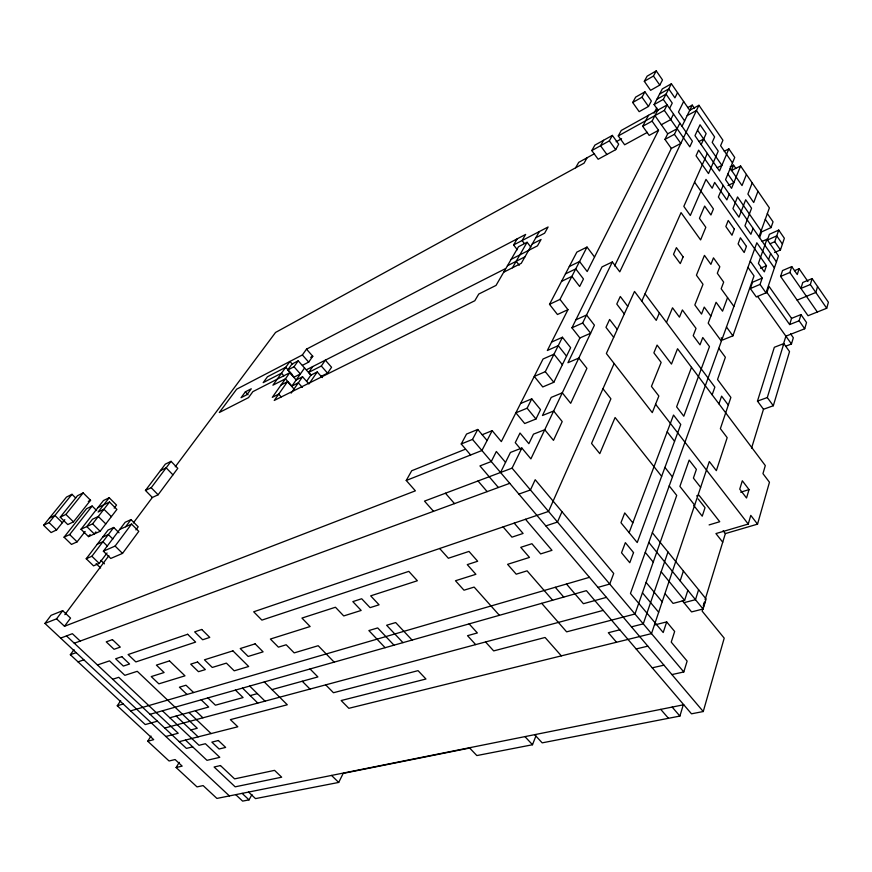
<?xml version="1.0" encoding="UTF-8"?>
<svg xmlns="http://www.w3.org/2000/svg" width="872" height="872" viewBox="0 0 872 872"><rect width="100%" height="100%" fill="white"/><g stroke="black" fill="none" stroke-linecap="round" stroke-linejoin="round"><path stroke-width="1.31" d="M807.952 281.525L799.101 268.718L797.27 274.56L791.754 266.592L782.511 270.571L780.593 276.435L808.028 315.719L826.721 308.263L828.4 302.246L812.105 278.582L802.763 282.484L800.943 288.414L810.328 284.523L812.105 278.582M705.088 599.718L725.362 533.588L757.528 524.148L769.464 482.249L762.956 473.627L765.311 465.583L677.544 348.735L671.473 364.082L657.085 345.083L653.88 352.844L661.15 362.403L651.449 386.394L658.851 396.008L652.289 412.62L606.356 353.487L634.511 291.444L656.235 320.373L659.374 312.95M150.06 714.299L586.398 590.66L691.496 713.819L703.257 711.53L724.207 638.151L702.134 611.109L704.772 602.508M783.176 344.985L785.89 336.156L804.714 328.766L806.535 322.531L800.976 314.585L791.558 318.356L789.651 324.569L766.957 292.458L769.006 286.354L791.558 318.356M722.725 542.188L715.934 533.577L748.241 524.05L750.781 515.374L757.528 524.148M817.565 286.507L815.821 292.48L797.139 300.132M534.634 734.671L542.188 742.857L679.898 716.076L683.147 705.263M785.65 346.228L791.449 343.982L793.324 337.737L790.555 333.834M763.48 409.262L773.311 405.753L789.531 351.59L783.819 343.59L774.336 347.285L757.463 401.098L763.48 409.262L751.566 448.11M789.651 324.569L799.112 320.798L800.976 314.585M749.048 489.584L746.53 498.01L739.739 489.159L742.312 480.766L749.048 489.584L740.699 492.211M703.279 605.604L704.369 602.072M757.463 401.098L767.295 397.545L783.819 343.59M671.92 674.579L683.801 671.963L687.125 661.096L671.233 642.119L674.656 631.459L666.688 621.899L654.97 624.843M682.286 600.612L691.561 611.915L703.072 608.994L706.124 599.01L652.343 532.705M698.603 589.734L695.485 599.685L683.986 602.683M665.325 594.006L673.064 603.402L684.618 600.383L687.845 590.322M780.593 276.435L789.869 272.478L791.754 266.592M666.688 621.899L663.2 632.527L630.456 593.451L756.831 242.776L774.391 267.933M680.149 580.883L683.397 570.986M774.554 252.531L780.44 249.937L784.364 238.274L778.718 230.077L769.398 234.306L767.371 240.073L776.734 235.854L782.413 244.073M667.985 551.987L643.264 623.851L631.448 626.848M718.942 403.856L721.602 396.128L728.294 405.077M766.957 292.458L756.307 296.949L750.334 288.556L760.035 284.414L762.204 278.103L750.225 261.099M723.182 185.398L718.365 197.028L766.477 265.688L764.352 271.857L758.411 263.42L766.913 239.266L778.445 255.867L766.008 292.861L760.035 284.414M768.57 259.594L770.641 253.556M770.031 243.8L774.728 241.697L778.718 230.077M750.334 288.556L752.547 282.255L762.204 278.103M712.152 394.809L714.866 387.113L645.051 293.81M721.22 337.715L722.823 339.906L732.916 335.829L754.018 275.901L747.969 267.355M759.588 237.653L761.67 231.854L771.033 227.592L773.05 221.848L767.349 213.564M758.978 236.803L769.387 207.907L740.601 165.974L731.346 170.585L733.581 165.146L735.75 168.296M727.553 297.614L722.55 311.184L716.076 302.268L708.195 323.163L721.384 341.126M753.092 228.355L750.901 234.296L744.95 225.772L751.566 208.234L745.691 199.753L738.955 217.193L732.938 208.572L737.527 196.941L761.103 230.895M629.115 532.672L673.511 415.05L680.77 424.468L637.225 542.558L620.962 522.71L624.744 512.921L632.832 522.84M691.518 367.341L676.618 406.832L683.812 416.217L709.481 346.598L702.767 337.519L700.009 344.843L693.207 335.666L696.009 328.384L682.373 309.942L679.452 317.157L672.519 307.805L666.47 322.433M757.964 191.273L753.724 202.522L747.893 194.075L752.209 182.88M469.398 747.762L476.842 755.566L532.498 744.743L535.92 735.924M746.421 174.455L742.028 185.573L730.202 168.438M729.232 194.085L726.877 199.906L714.659 182.412L712.195 188.221L705.993 179.37L690.33 215.504L683.822 206.381L707.312 153.418M740.601 165.974L731.553 188.341L725.548 179.686L734.747 157.44L728.861 148.872L724.24 151.238M728.861 148.872L719.498 170.977L694.973 135.661L700.042 124.761L706.146 133.59L701.164 144.567M561.971 511.701L557.491 522.045L545.85 525.903M614.139 363.515L548.543 511.439L253.687 611.795L261.883 620.112L408.805 571.378L417.361 580.752L370.676 595.849L379.069 604.808L370.066 607.642L361.695 598.748L352.833 601.615L361.172 610.444L343.732 615.937L335.448 607.239L301.941 618.074L310.138 626.521L270.375 639.045L278.408 647.155L286.19 644.768L294.191 652.888L318.182 645.716L334.172 662.131M641.792 301.156L681.054 212.626L700.608 239.92L705.83 227.309L699.442 218.327L704.631 206.075L710.931 214.981L713.438 208.931L694.57 182.161M732.48 162.911L720.599 145.657L722.943 140.25L698.941 105.283L619.785 271.846L612.351 261.949L602.018 266.897L571.945 327.818L579.891 337.965L567.944 362.719L578.812 358.054L586.921 368.344L570.691 403.311L562.287 392.836L551.213 397.403L542.471 415.508L553.644 411.006L562.211 421.568L553.48 440.371L544.749 429.733L533.468 434.158L528.868 443.695L520.017 433.024L515.265 442.66L520.955 449.483M614.629 265.96L671.331 148.447L680.814 143.433L674.427 134.321L679.844 123.17M682.024 126.287L692.248 105.098L694.494 108.368M433.515 511.319L424.49 501.117L512.071 468.144L521.848 448.034L530.895 458.89L594.432 325.191L586.551 314.999L575.891 319.839M531.757 398.864L527.113 408.205L515.875 412.827L524.704 423.53L535.964 419.007L540.531 409.622L531.757 398.864L520.573 403.518M562.429 337.246L545.294 371.679L534.253 376.421L542.765 386.95L553.818 382.296L570.648 347.688L562.429 337.246L551.595 342.086M571.945 327.818L582.659 323L612.351 261.949M500.55 472.482L510.436 452.448L521.848 448.034M671.331 148.447L664.944 139.4L667.712 133.798L677.152 128.718M683.648 101.501L678.46 112.03L684.618 120.903M248.575 792.07L255.507 798.61L338.696 782.435L343.197 773.399L470.836 747.816M673.511 114.079L670.775 119.584L661.336 124.729M594.541 257.022L587.019 247.07L559.988 299.401L567.966 309.658L547.354 350.49L558.233 345.661L566.538 356.147M657.761 110.145L652.082 121.143L658.534 130.299L587.205 271.552L579.564 261.524L569.296 266.538M669.576 108.422L672.258 103.103L666.034 94.132L656.867 99.288M677.544 92.65L674.917 97.849L668.726 88.911L659.603 94.067M618.27 135.923L664.355 110.395L667.135 104.934L621.246 130.462L618.27 135.923L624.646 144.785L647.406 132.348M562.353 364.736L553.982 354.206L543.049 359.002L501.335 441.603L492.179 430.67L481.922 450.519L406.232 480.472L415.388 490.827L64.495 626.281L56.571 618.826L44.941 623.426L229.391 795.918M658.284 110.537L654.098 104.575L663.309 99.408L671.396 83.756L689.73 110.308L698.941 105.283M654.011 113.24L656.736 107.986M567.966 309.658L557.459 314.509L549.502 304.35L576.85 252.117L587.019 247.07M658.534 130.299L649.171 135.389L642.719 126.298L648.474 115.311M654.098 104.575L662.306 88.911L671.396 83.756M470.629 454.988L461.233 443.979L472.504 439.412L477.758 429.46L487.088 440.513M648.485 106.439L651.351 101.01L644.92 91.822L635.655 97.119L632.701 102.504L639.176 111.671L648.485 106.439L641.999 97.217L644.92 91.822M659.766 85.107L662.502 79.919L656.245 70.883L647.133 76.169L644.31 81.314L650.61 90.328L659.766 85.107L653.466 76.028L656.245 70.883M461.233 443.979L466.542 434.06L477.758 429.46M615.719 149.657L618.684 144.163L612.362 135.4L594.878 145.123L591.805 150.573L598.159 159.26L615.719 149.657L609.354 140.861L612.362 135.4M235.723 794.654L242.612 801.117L249.032 799.875L251.954 794.534M603.577 140.283L600.536 145.744L606.89 154.486M587.096 157.745L584.044 163.173L275.552 332.45L175.25 466.803M406.232 480.472L411.704 470.749L464.754 449.472M539.332 231.56L521.26 263.322L503.7 272.206M575.618 167.795L578.703 162.377L594.53 153.657M512.431 267.791L527.091 242.274L530.863 247.136M517.314 249.741L513.597 244.967L517.172 238.852M683.757 704.75L216.921 798.425L203.121 785.596L197.018 786.904L176.122 767.524L179.261 762.335M176.122 767.524L182.172 766.117L175.109 759.545L169.081 760.994L147.739 741.211L150.998 736.055M147.739 741.211L153.712 739.652L117.273 705.764L120.696 700.641M321.212 376.312L327.567 373.151L331.567 367.265L325.343 360.158L321.31 366.022L308.677 372.409L311.358 375.429M309.658 382.972L317.234 371.952L321.735 377.053M306.759 381.118L310.879 375.145L317.234 371.952M308.677 372.409L312.743 366.567M291.139 393.13L302.551 376.759L308.971 383.985M292.621 364.474L289.929 361.444L272.914 385.195L285.46 378.808L291.935 386.045L304.568 368.006M302.421 365.335L308.688 362.109L312.776 356.277L306.508 349.149L302.377 354.959L236.65 389.195L219.319 412.5L248.531 397.61L252.891 391.637L289.755 372.758L296.186 379.974L302.551 376.759M294.028 388.999L287.488 381.696L274.244 400.455L474.804 300.742L478.761 294.049L496.037 285.406L518.491 246.732L527.091 242.274M289.755 372.758L272.304 397.338L278.702 394.133L281.187 396.891M294.006 366.763L300.393 373.957L294.104 377.151L287.727 370L294.006 366.763L298.213 360.834L310.879 375.145M287.727 370L291.946 364.082L298.213 360.834M157.407 721.199L145.243 724.556L70.349 654.709L74.022 649.629M245.392 391.811L241.054 397.697L246.95 394.689L251.267 388.781L245.392 391.811L248.073 394.754M135.923 529.882L138.19 526.808L131.007 519.603L125.187 522.252L103.376 551.213L110.755 558.451L122.527 553.393L138.79 531.353L131.53 524.094L119.824 529.38M64.495 626.281L70.545 618.106L62.686 610.673L51.056 615.338L44.941 623.426M158.105 494.784L177.79 468.329L171.054 461.332L165.331 464.133L145.45 490.446L152.349 497.476L158.105 494.784L151.194 487.721L145.45 490.446M64.855 614.662L108.88 555.693M133.318 522.96L152.349 497.476M103.376 551.213L115.104 546.068L131.53 524.094M56.571 618.826L62.686 610.673M125.644 526.743L131.007 519.603M119.061 532.792L113.72 527.484L108.074 530.056L86.23 558.745L93.544 565.852L99.223 563.41L107.038 552.979M151.194 487.721L171.054 461.332M86.23 558.745L91.887 556.26L113.72 527.484M114.178 508.114L116.521 505.073L109.218 497.749L103.463 500.539L81.009 529.26L88.508 536.618L100.138 531.288L116.892 509.433L109.512 502.043L97.936 507.602M95.909 531.865L94.296 533.969L86.775 526.568L92.476 519.243L98.296 516.497L105.785 523.919M88.508 536.618L90.121 534.525M96.639 510.512L92.116 506.022L86.535 508.725L64.059 537.185L71.493 544.411L77.107 541.839L85.151 531.484M81.009 529.26L92.596 523.843L109.512 502.043M109.218 497.749L98.111 512.006L103.931 509.237L111.365 516.638M64.059 537.185L69.651 534.569L92.116 506.022M73.466 521.859L90.568 500.266L83.156 492.887L77.499 495.721L60.233 517.183L67.787 524.573L73.466 521.859L65.891 514.426L60.233 517.183M75.635 497.923L71.984 494.315L66.501 497.073L43.6 525.293L51.088 532.552L56.593 529.925L64.801 519.658M65.891 514.426L83.156 492.887M43.6 525.293L49.083 522.622L71.984 494.315M644.31 81.314L653.466 76.028M632.701 102.504L641.999 97.217M591.805 150.573L609.354 140.861M642.719 126.298L652.082 121.143M616.133 141.755L621.605 138.735M687.703 107.594L692.248 105.098M687.191 115.573L696.445 110.548L714.615 136.948L712.206 142.376L718.234 151.118L708.5 173.593L696.063 155.794L698.625 150.148L776.429 261.862M664.944 139.4L674.427 134.321M698.995 141.504L703.66 139.051M306.508 349.149L525.631 234.426L522.077 240.541L524.312 243.43M513.597 244.967L548.096 226.993L544.597 233.206L535.8 237.762M310.694 357.357L312.776 356.277M532.225 244.04L541.065 239.484L537.479 245.85L511.177 259.322M507.46 265.731L524.955 256.815M306.53 369.717L505.542 268.598M281.111 384.923L287.488 381.696M717.198 167.718L721.885 165.353L697.524 130.179M291.935 386.045L298.311 382.852L302.344 387.375M730.169 166.868L733.581 165.146M49.421 518.132L54.903 515.428L62.359 522.71M728 185.529L733.853 182.651L727.88 174.029M88.29 501.378L90.568 500.266M160.437 470.618L166.171 467.828L172.939 474.848M565.438 273.895L575.749 268.892L583.466 278.964L579.662 286.485L571.89 276.37L561.535 281.362M549.502 304.35L559.988 299.401M102.7 537.119L108.346 534.558L112.837 538.994M762.193 241.391L766.913 239.266M97.261 544.248L102.918 541.719L107.441 546.166M579.891 337.965L590.617 333.235L582.659 323M760.493 268.304L766.477 265.688M794.501 270.68L799.101 268.718M482.216 434.714L492.179 430.67M60.648 638.108L72.376 633.693L80.213 641.062M74.284 643.231L509.749 483.328M70.349 654.709L76.169 652.627M518.884 494.097L530.448 489.955L535.201 479.731L613.725 573.471L609.724 584.055L597.985 587.379M78.022 661.87L83.865 659.832M97.457 664.965L109.523 660.867L124.849 675.331L137.264 671.309L197.268 728.273L190.848 729.951M112.695 679.255L118.745 677.304L178.215 733.254L165.833 736.48M696.608 495.95L698.963 495.198L719.738 521.718L709.11 524.911M117.273 705.764L123.203 703.998M130.582 710.887L589.461 577.329M169.833 717.776L208.702 707.05L201.181 699.813M250.188 695.605L257.371 693.632M271.988 689.599L317.899 676.934L310.04 668.966M606.443 597.364L583.412 603.707L566.495 584.011M164.721 728.055L603.228 610.378M179.229 741.658L237.816 726.79L230.393 719.629L287.291 704.772L264.271 681.937M619.807 629.802L608.329 632.723L616.515 642.25M192.679 746.868L186.423 748.405L66.479 635.906M636.146 648.953L647.82 646.152M652.245 667.821L663.952 665.173M185.464 740.077L206.991 760.33L219.788 757.343L205.4 743.729L199.012 745.298L162.432 710.8M242.111 793.367L249.032 799.875M176.144 716.032L198.14 736.862M188.962 712.5L211.089 733.57M195.47 710.702L202.914 717.809M187 694.461L179.414 687.191L186.009 685.229L193.617 692.542M207.885 697.916L215.428 705.197L243.081 697.567L235.451 690.112M49.083 522.622L56.593 529.925M100.836 560.314L104.455 563.835M69.651 534.569L77.107 541.839M91.887 556.26L99.223 563.41M96.116 563.617L100.618 567.999M242.536 688.095L257.796 703.072M331.545 775.426L338.696 782.435M249.697 686.068L265.012 701.143M92.596 523.843L100.138 531.288M115.104 546.068L122.527 553.393M302.235 681.25L310.007 689.065M325.703 684.858L333.464 692.728L418.048 670.644L425.961 679.016L341.17 700.543L348.833 708.315L651.493 633.617L709.317 461.539L716.348 470.662L727.183 437.657L720.37 428.664L730.878 397.414L717.536 379.516L725.373 357.269L718.79 348.331M385.13 647.689L368.867 630.565L377.696 627.927L393.991 645.182M402.973 642.642L386.623 625.257L395.67 622.553L412.064 640.059M524.966 736.611L532.498 744.743M475.676 644.604L467.523 635.677L477.365 632.952L469.125 623.894M485.541 641.956L493.672 650.904L545.076 637.476L561.339 655.864M439.641 548.499L448.361 558.254L468.973 551.42L477.671 561.252L467.272 564.62L475.894 574.31L455.478 580.741L463.991 590.202L474.15 587.085L499.384 615.316M283.891 375.876L281.503 373.205L263.191 382.634L267.453 376.769L285.733 367.297L292.055 374.382M320.689 375.581L322.455 377.576M302.377 354.959L308.688 362.109M321.31 366.022L327.567 373.151M445.439 493.225L454.519 503.613M541.697 603.326L566.626 631.851L634.969 614.008L676.727 495.416L669.206 485.911M552.641 600.23L527.091 570.844L516.213 574.179L507.591 564.326L529.478 557.426L520.748 547.333L531.909 543.725L540.651 553.905L551.987 550.33L525.489 519.276M503.1 526.906L511.962 537.152L523.091 533.457L514.218 523.124M555.268 587.281L563.737 597.08M660.736 709.372L668.453 718.299M478.02 480.963L487.165 491.623M672.17 707.072L679.898 716.076M498.381 487.503L479.949 465.91L491.274 461.539L496.342 451.489L505.531 462.389M472.504 439.412L703.257 711.53M512.071 468.144L683.801 671.963M642.446 592.797L658.665 612.264M646.098 582.42L662.175 601.822M527.113 408.205L535.964 419.007M645.258 552.368L653.248 562.113M661.172 571.781L684.618 600.383M648.833 542.46L703.072 608.994M545.294 371.679L553.818 382.296M661.641 476.341L615.087 417.514L599.794 453.647L591.554 443.445L610.901 398.787L602.966 388.716M664.933 467.403L672.443 476.93M694.668 505.15L679.898 486.402L689.163 460.089L696.39 469.398L693.404 478.085L700.641 487.361M693.774 505.455L702.233 516.191L705.034 507.678L698.167 498.926M723.117 530.721L725.362 533.588M516.159 261.295L519.243 265.23M667.189 431.803L674.568 441.297M655.591 404.259L748.241 524.05M613.681 337.344L605.964 327.338L609.626 319.468L617.267 329.442M624.298 313.942L616.777 304.045L620.286 296.491L627.753 306.345M767.295 397.545L773.311 405.753M710.854 316.111L704.238 307.086L701.535 314.094L694.831 304.971L703.006 284.283L696.423 275.214L704.445 255.376L710.898 264.347L713.46 257.85L719.825 266.734L717.307 273.263L723.673 282.125L721.177 288.763L733.897 306.399M726.474 326.989L732.916 335.829M757.615 296.393L791.449 343.982M654.937 115.616L667.712 133.798M799.112 320.798L804.714 328.766M664.355 110.395L689.796 146.823L692.401 141.21L663.309 99.408M789.869 272.478L817.326 312.013M774.728 241.697L780.44 249.937M765.289 219.275L771.033 227.592M810.328 284.523L826.721 308.263M633.53 552.565L629.78 562.723L621.529 552.772L625.355 542.646L633.53 552.565M746.443 246.384L744.176 252.531L738.104 243.909L740.404 237.794L746.443 246.384M734.344 229.162L731.99 235.244L725.842 226.524L728.229 220.474L734.344 229.162M683.114 256.891L680.28 263.595L673.511 254.319L676.399 247.648L683.114 256.891M112.444 639.634L106.231 641.857L114.058 649.291L120.292 647.111L112.444 639.634M121.84 656.671L115.649 658.774L123.355 666.077L129.568 664.017L121.84 656.671M187.654 634.271L128.097 654.545L135.858 661.924L195.633 642.097L187.654 634.271M201.737 629.475L194.663 631.884L202.664 639.765L209.77 637.41L201.737 629.475M169.495 660.889L156.393 665.129L164.11 672.53L151.238 676.585L158.868 683.844L184.984 675.833L169.495 660.889M197.552 661.99L190.717 664.148L198.478 671.691L205.345 669.587L197.552 661.99M232.911 650.85L204.462 659.81L212.278 667.451L226.393 663.123L234.208 670.819L248.684 666.491L232.911 650.85M255.125 643.852L240.236 648.55L248.171 656.442L263.104 651.853L255.125 643.852M218.382 740.513L211.863 742.127L219.09 748.994L225.641 747.424L218.382 740.513M220.474 765.562L214.098 767.011L235.168 786.827L281.678 777.203L274.56 770.358L234.601 778.881L220.474 765.562"/></g></svg>
